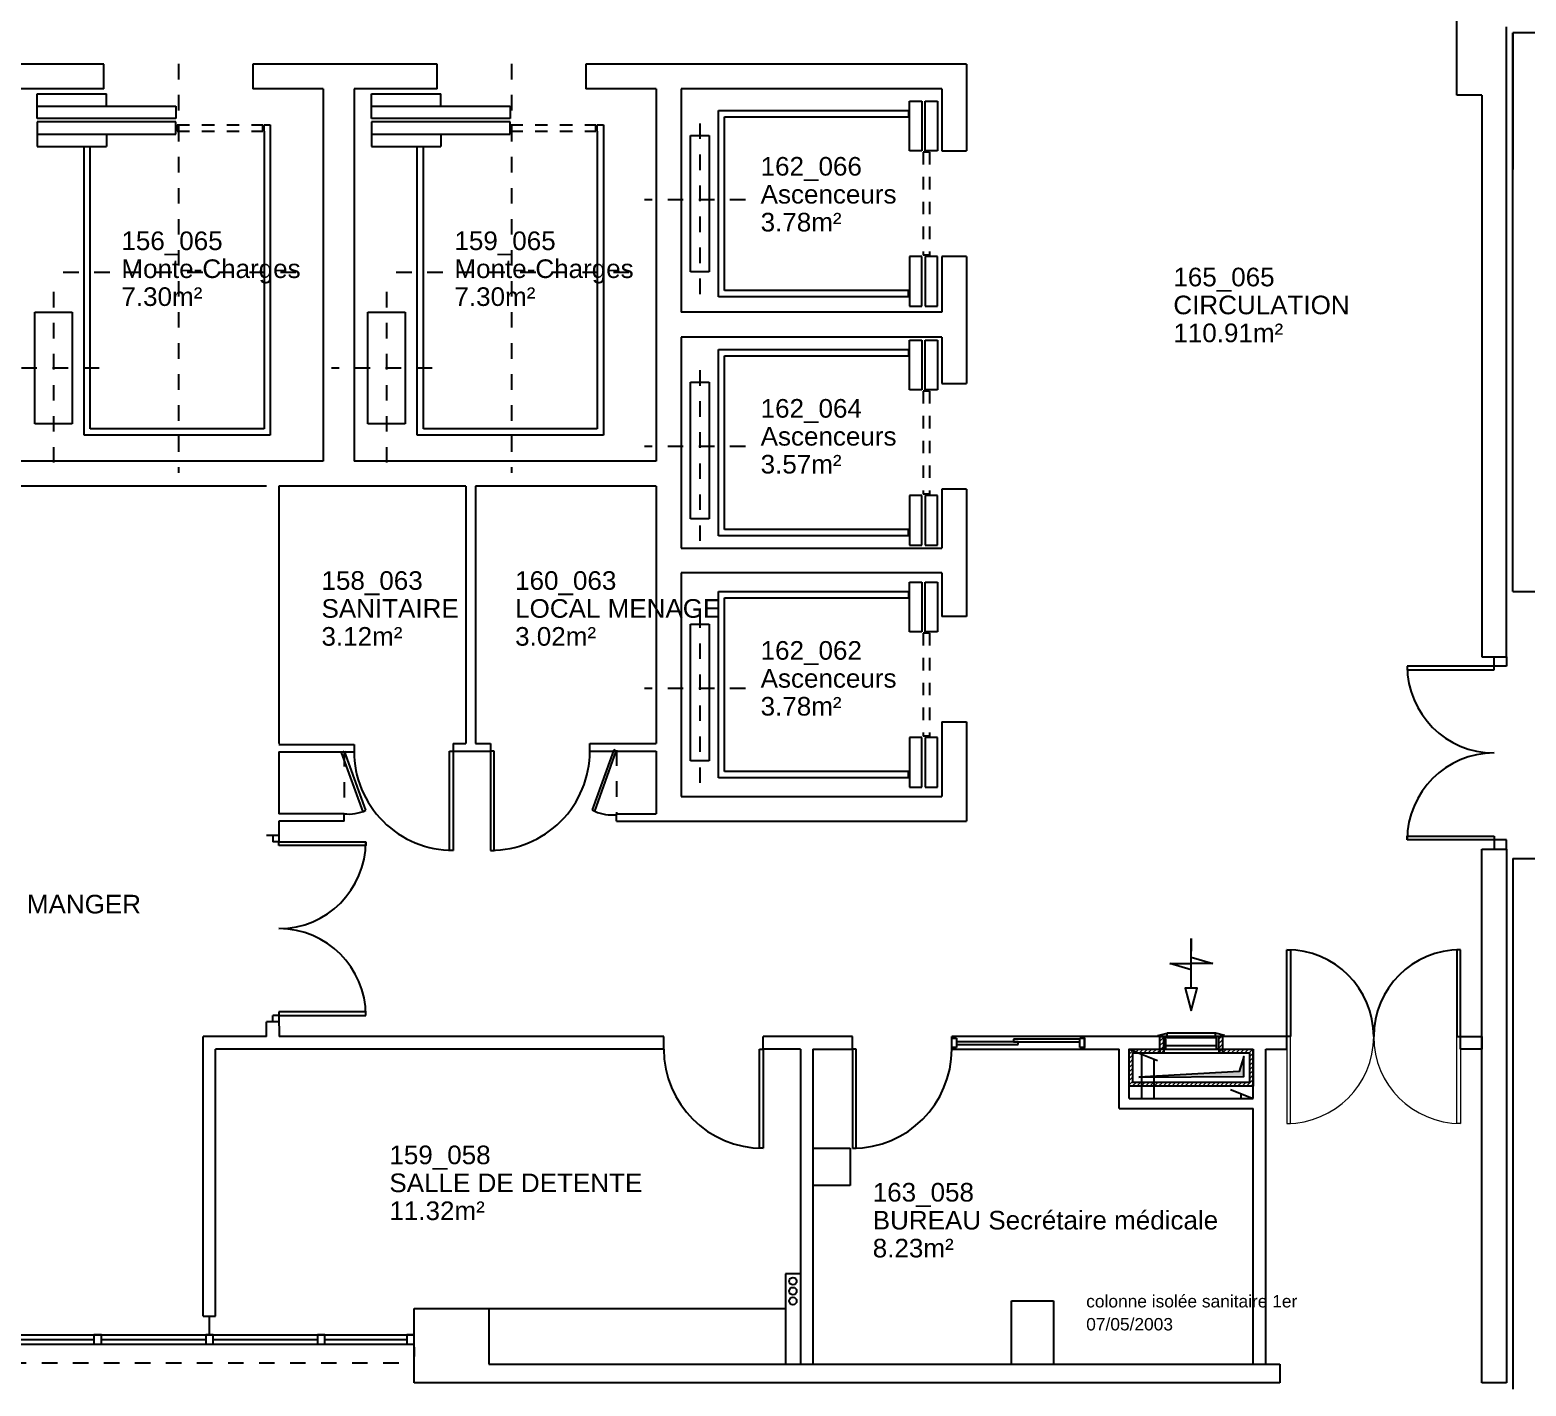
# Model space of a CAD drawing. Header units: millimetres. Extents: x -3.6 to 68.3, y -13.9 to 59.5.
# Drawn here: x 10.18 to 22.23, y -0.05 to 10.87 of the extents above; entities that cross this region are included whole.
import ezdxf

# ---------------------------------------------------------------- set-up
doc = ezdxf.new("R2010")
doc.units = ezdxf.units.MM
for name, pattern in [('CACHÉ', [0.25, 0.125, -0.125]), ('CONTINU', [0]), ('POINTILLÉS', [0.1, 0.05, -0.05])]:
    doc.linetypes.add(name, pattern=pattern)
for name, color, linetype in [('003 murs porteurs', 7, 'Continuous'), ('003 porte', 7, 'Continuous'), ('004 cloisons', 7, 'Continuous'), ('007 Fenêtre', 7, 'Continuous'), ('100 tx_rep_local', 7, 'Continuous'), ('A_Etiqu_Local', 7, 'Continuous'), ('A_MUR_CLOIS', 7, 'CONTINU'), ('A_MURS_CLOI', 7, 'Continuous'), ('BEG-EXT', 10, 'Continuous'), ('equipement sanitaire', 7, 'Continuous')]:
    doc.layers.add(name, color=color, linetype=linetype)
doc.layers.add('A_PORTE', color=7, linetype='CONTINU', lineweight=0)
doc.styles.add('Attribut', font='arial.ttf')
doc.styles.get("Standard").update_dxf_attribs({"font": 'arial.ttf'})

# ---------------------------------------------------------------- blocks, each defined once
blk = doc.blocks.new('A_Etiqu_Local')
at = {"style": 'Attribut', "flags": 1}
for tag, p in [('CODE_HOPITAL', (-0.446, 1.632)), ('CODE_SITE', (-0.446, 1.407)), ('CODE_BATIMENT', (-0.446, 1.182)), ('CODE_SECTEUR', (-0.446, 0.957)), ('CODE_ETAGE', (-0.446, 0.732)), ('NOM_NORMALISE', (-0.446, -0.843)), ('SECTEUR_ACTIVITE', (-0.446, -1.068)), ('SOUS_SECTEUR_ACTIVITE', (-0.446, -1.293)), ('VOLUME', (-0.446, -1.518)), ('SERVICE', (-0.446, -1.743)), ('CODE_UG', (-0.446, -1.968)), ('CODE_UA', (-0.446, -2.193)), ('CODE_POLE', (-0.446, -2.418)), ('OCCUPANT_EXTERNE', (-0.446, -2.643)), ('DISPONIBILITE', (-0.446, -2.868)), ('ACCES_HANDICAPES', (-0.446, -3.093)), ('NATURE_SOL', (-0.446, -3.318)), ('RISQUE_LABORATOIRE', (-0.446, -3.543)), ('AMIANTE', (-0.446, -3.768))]:
    blk.add_attdef(tag, p, '', height=0.15, dxfattribs=at)
at = {"layer": 'A_Etiqu_Local', "style": 'Attribut'}
for tag, p in [('CODE_PIECE', (-0.446, 0.282)), ('NOM_USAGE', (-0.446, 0.057)), ('SURFACE', (-0.446, -0.168))]:
    blk.add_attdef(tag, p, '', height=0.15, dxfattribs=at)
blk = doc.blocks.new('A$C0B3801A5')
for p, q in [((0, -0.181), (0, -0.581)), ((0, -0.331), (0.173, -0.381)), ((0, -0.431), (-0.173, -0.381)), ((-0.173, -0.381), (0, -0.381)), ((0.173, -0.381), (0, -0.381)), ((0, -0.581), (0, -0.481))]:
    blk.add_line(p, q)
blk.add_lwpolyline([(0, 0), (-0.049, -0.181), (0, -0.181), (0.049, -0.181), (0, 0)], close=True)

msp = doc.modelspace()

# ---------------------------------------------------------------- hatches: boundary and pattern name
at = {"layer": 'BEG-EXT', "lineweight": 9}
h = msp.add_hatch(dxfattribs=at)
h.set_pattern_fill('ANSI31', color=8, scale=0.2, style=0)
h.set_pattern_definition([(45, (-145.07485, -56.446555), (-0.0176776695, 0.0176776695), [])])
h.paths.add_polyline_path([(19.283, 2.665), (19.035, 2.665), (19.035, 2.365), (20.035, 2.365), (20.035, 2.665), (19.787, 2.665), (19.787, 2.635), (20.005, 2.635), (20.005, 2.395), (19.065, 2.395), (19.065, 2.635), (19.283, 2.635)])
h.paths.add_polyline_path([(19.313, 2.665), (19.283, 2.665), (19.283, 2.635), (19.313, 2.635)], flags=17)
h.paths.add_polyline_path([(19.313, 2.765), (19.283, 2.765), (19.283, 2.665), (19.313, 2.665)])
h.paths.add_polyline_path([(19.787, 2.665), (19.757, 2.665), (19.757, 2.635), (19.787, 2.635)], flags=17)
h.paths.add_polyline_path([(19.787, 2.765), (19.757, 2.765), (19.757, 2.665), (19.787, 2.665)])
at = {"layer": 'BEG-EXT', "ltscale": 0.01}
msp.add_hatch(color=8, dxfattribs=at).paths.add_polyline_path([(19.113, 2.439), (19.96, 2.444), (19.96, 2.604), (19.921, 2.483)])
msp.add_hatch(color=8, dxfattribs=at).paths.add_polyline_path([(19.113, 2.439), (19.96, 2.444), (19.96, 2.604), (19.921, 2.483)])

# ---------------------------------------------------------------- linework, layer by layer
at = {"layer": '003 murs porteurs', "color": 8, "linetype": 'Continuous'}
for p, q in [((21.675, 10.35), (21.675, 11.05)), ((22.075, 5.825), (22.075, 10.9)), ((10.775, 10.6), (9.292, 10.6)), ((10.775, 10.4), (10.775, 10.6)), ((13.459, 10.6), (11.975, 10.6)), ((11.975, 10.6), (11.975, 10.4)), ((13.459, 10.4), (13.459, 10.6)), ((17.725, 10.6), (14.659, 10.6)), ((14.659, 10.6), (14.659, 10.4)), ((17.725, 10.6), (17.725, 9.9)), ((10.775, 10.4), (10.108, 10.4)), ((12.542, 10.4), (11.975, 10.4)), ((12.542, 10.4), (12.542, 7.4)), ((12.792, 10.4), (12.792, 7.4)), ((13.459, 10.4), (12.792, 10.4)), ((15.225, 10.4), (14.659, 10.4)), ((15.225, 10.4), (15.225, 7.4)), ((17.525, 10.4), (15.425, 10.4)), ((15.425, 10.4), (15.425, 8.6)), ((17.525, 10.4), (17.525, 9.9)), ((10.238, 10.16), (10.238, 10.36)), ((10.238, 10.36), (10.797, 10.36)), ((10.238, 10.26), (11.355, 10.26)), ((10.797, 10.26), (10.797, 10.36)), ((11.355, 10.26), (11.355, 10.16)), ((12.932, 10.16), (12.932, 10.36)), ((12.932, 10.36), (13.49, 10.36)), ((12.932, 10.26), (14.049, 10.26)), ((13.49, 10.26), (13.49, 10.36)), ((14.049, 10.26), (14.049, 10.16)), ((17.266, 9.9), (17.266, 10.3)), ((17.266, 10.3), (17.366, 10.3)), ((17.366, 10.3), (17.366, 9.9)), ((17.391, 9.9), (17.391, 10.3)), ((17.391, 10.3), (17.491, 10.3)), ((17.491, 10.3), (17.491, 9.9)), ((21.875, 10.35), (21.675, 10.35)), ((21.875, 10.35), (21.875, 5.825)), ((11.355, 10.16), (10.238, 10.16)), ((11.355, 10.135), (10.238, 10.135)), ((10.238, 10.135), (10.238, 9.935)), ((11.355, 10.035), (11.355, 10.135)), ((14.049, 10.16), (12.932, 10.16)), ((14.049, 10.135), (12.932, 10.135)), ((12.932, 10.135), (12.932, 9.935)), ((14.049, 10.035), (14.049, 10.135)), ((15.726, 8.725), (15.726, 10.225)), ((15.726, 10.225), (17.256, 10.225)), ((15.776, 8.775), (15.776, 10.175)), ((15.776, 10.175), (17.256, 10.175)), ((17.256, 10.225), (17.256, 10.175)), ((10.238, 10.035), (11.355, 10.035)), ((10.797, 10.035), (10.797, 9.935)), ((11.365, 10.06), (11.365, 10.11)), ((12.065, 10.06), (12.065, 10.11)), ((12.065, 10.11), (12.115, 10.11)), ((12.065, 10.06), (12.065, 7.66)), ((12.115, 10.11), (12.115, 7.61)), ((12.932, 10.035), (14.049, 10.035)), ((13.49, 10.035), (13.49, 9.935)), ((14.049, 10.06), (14.049, 10.11)), ((14.749, 10.06), (14.749, 10.11)), ((14.749, 10.11), (14.799, 10.11)), ((14.749, 10.06), (14.749, 7.66)), ((14.799, 10.11), (14.799, 7.61)), ((15.5, 8.925), (15.5, 10.025)), ((15.5, 10.025), (15.65, 10.025)), ((15.65, 10.025), (15.65, 8.925)), ((10.238, 9.935), (10.797, 9.935)), ((10.615, 9.935), (10.665, 9.935)), ((10.615, 7.61), (10.615, 9.935)), ((10.665, 7.66), (10.665, 9.935)), ((12.932, 9.935), (13.49, 9.935)), ((13.299, 9.935), (13.349, 9.935)), ((13.299, 7.61), (13.299, 9.935)), ((13.349, 7.66), (13.349, 9.935)), ((17.366, 9.9), (17.266, 9.9)), ((17.426, 9.89), (17.376, 9.89)), ((17.491, 9.9), (17.391, 9.9)), ((17.525, 9.9), (17.725, 9.9)), ((17.266, 9.05), (17.266, 8.65)), ((17.366, 9.05), (17.266, 9.05)), ((17.366, 8.65), (17.366, 9.05)), ((17.426, 9.06), (17.376, 9.06)), ((17.391, 9.05), (17.391, 8.65)), ((17.491, 9.05), (17.391, 9.05)), ((17.491, 8.65), (17.491, 9.05)), ((17.525, 9.05), (17.525, 8.6)), ((17.725, 9.05), (17.525, 9.05)), ((17.725, 9.05), (17.725, 8.025)), ((15.65, 8.925), (15.5, 8.925)), ((17.256, 8.725), (15.726, 8.725)), ((17.256, 8.775), (15.776, 8.775)), ((17.256, 8.725), (17.256, 8.775)), ((10.219, 7.7), (10.219, 8.6)), ((10.219, 8.6), (10.519, 8.6)), ((10.519, 8.6), (10.519, 7.7)), ((12.902, 7.7), (12.902, 8.6)), ((12.902, 8.6), (13.202, 8.6)), ((13.202, 8.6), (13.202, 7.7)), ((17.525, 8.6), (15.425, 8.6)), ((17.266, 8.65), (17.366, 8.65)), ((17.391, 8.65), (17.491, 8.65)), ((15.425, 8.4), (15.425, 6.7)), ((17.525, 8.4), (15.425, 8.4)), ((17.266, 7.975), (17.266, 8.375)), ((17.266, 8.375), (17.366, 8.375)), ((17.366, 8.375), (17.366, 7.975)), ((17.391, 7.975), (17.391, 8.375)), ((17.391, 8.375), (17.491, 8.375)), ((17.491, 8.375), (17.491, 7.975)), ((17.525, 8.4), (17.525, 8.025)), ((15.726, 6.8), (15.726, 8.3)), ((15.726, 8.3), (17.256, 8.3)), ((15.776, 6.85), (15.776, 8.25)), ((15.776, 8.25), (17.256, 8.25)), ((17.256, 8.3), (17.256, 8.25)), ((15.5, 6.937), (15.5, 8.037)), ((15.5, 8.037), (15.65, 8.037)), ((15.65, 8.037), (15.65, 6.937)), ((17.366, 7.975), (17.266, 7.975)), ((17.426, 7.965), (17.376, 7.965)), ((17.491, 7.975), (17.391, 7.975)), ((17.525, 8.025), (17.725, 8.025)), ((10.519, 7.7), (10.219, 7.7)), ((12.115, 7.61), (10.615, 7.61)), ((12.065, 7.66), (10.665, 7.66)), ((13.202, 7.7), (12.902, 7.7)), ((14.799, 7.61), (13.299, 7.61)), ((14.749, 7.66), (13.349, 7.66)), ((12.542, 7.4), (10.108, 7.4)), ((15.225, 7.4), (12.792, 7.4)), ((12.086, 7.2), (9.725, 7.2)), ((13.69, 7.2), (12.185, 7.2)), ((15.225, 7.2), (13.77, 7.2)), ((15.225, 7.2), (15.225, 5.125)), ((17.266, 7.125), (17.266, 6.725)), ((17.366, 7.125), (17.266, 7.125)), ((17.366, 6.725), (17.366, 7.125)), ((17.426, 7.135), (17.376, 7.135)), ((17.391, 7.125), (17.391, 6.725)), ((17.491, 7.125), (17.391, 7.125)), ((17.491, 6.725), (17.491, 7.125)), ((17.525, 7.175), (17.525, 6.7)), ((17.725, 7.175), (17.525, 7.175)), ((17.725, 7.175), (17.725, 6.15)), ((15.65, 6.937), (15.5, 6.937)), ((17.256, 6.8), (15.726, 6.8)), ((17.256, 6.85), (15.776, 6.85)), ((17.256, 6.8), (17.256, 6.85)), ((15.425, 6.7), (17.525, 6.7)), ((17.266, 6.725), (17.366, 6.725)), ((17.391, 6.725), (17.491, 6.725)), ((15.425, 6.5), (15.425, 4.7)), ((17.525, 6.5), (15.425, 6.5)), ((17.266, 6.025), (17.266, 6.425)), ((17.266, 6.425), (17.366, 6.425)), ((17.366, 6.425), (17.366, 6.025)), ((17.391, 6.025), (17.391, 6.425)), ((17.391, 6.425), (17.491, 6.425)), ((17.491, 6.425), (17.491, 6.025)), ((17.525, 6.5), (17.525, 6.15)), ((15.726, 4.85), (15.726, 6.35)), ((15.726, 6.35), (17.256, 6.35)), ((15.776, 4.9), (15.776, 6.3)), ((15.776, 6.3), (17.256, 6.3)), ((17.256, 6.35), (17.256, 6.3)), ((17.725, 6.15), (17.525, 6.15)), ((15.5, 4.987), (15.5, 6.087)), ((15.5, 6.087), (15.65, 6.087)), ((15.65, 6.087), (15.65, 4.987)), ((17.366, 6.025), (17.266, 6.025)), ((17.426, 6.015), (17.376, 6.015)), ((17.491, 6.025), (17.391, 6.025)), ((21.875, 5.825), (22.075, 5.825)), ((17.426, 5.185), (17.376, 5.185)), ((17.525, 5.3), (17.525, 4.7)), ((17.525, 5.3), (17.725, 5.3)), ((17.725, 5.3), (17.725, 4.5)), ((15.225, 5.065), (15.225, 4.56)), ((17.266, 5.175), (17.266, 4.775)), ((17.366, 5.175), (17.266, 5.175)), ((17.366, 4.775), (17.366, 5.175)), ((17.391, 5.175), (17.391, 4.775)), ((17.491, 5.175), (17.391, 5.175)), ((17.491, 4.775), (17.491, 5.175)), ((15.65, 4.987), (15.5, 4.987)), ((17.256, 4.85), (15.726, 4.85)), ((17.256, 4.9), (15.776, 4.9)), ((17.256, 4.85), (17.256, 4.9)), ((17.266, 4.775), (17.366, 4.775)), ((17.391, 4.775), (17.491, 4.775)), ((15.425, 4.7), (17.525, 4.7)), ((14.905, 4.5), (14.905, 4.56)), ((14.905, 4.56), (15.225, 4.56)), ((14.905, 4.5), (17.725, 4.5)), ((21.875, -0.025), (21.875, 4.275)), ((21.875, 4.275), (22.075, 4.275)), ((22.075, 4.275), (22.075, -0.025)), ((13.275, -0.025), (13.275, 0.575)), ((13.275, 0.575), (13.875, 0.575)), ((13.875, 0.575), (13.875, 0.125)), ((13.275, 0.262), (13.275, 0.187)), ((13.275, 0.262), (13.275, 0.187)), ((13.875, 0.125), (18.086, 0.125)), ((18.086, 0.125), (20.25, 0.125)), ((20.25, 0.125), (20.25, -0.025)), ((20.25, -0.025), (13.275, -0.025)), ((22.075, -0.025), (21.875, -0.025))]:
    msp.add_line(p, q, dxfattribs=at)
at = {"layer": '003 murs porteurs', "color": 8, "linetype": 'CACHÉ'}
for p, q in [((11.376, 10.601), (11.376, 7.306)), ((14.059, 10.601), (14.059, 7.306)), ((15.575, 10.121), (15.575, 8.74)), ((15.943, 9.506), (15.131, 9.506)), ((12.322, 8.92), (10.354, 8.92)), ((15.005, 8.92), (13.037, 8.92)), ((10.369, 8.764), (10.369, 7.384)), ((13.052, 8.764), (13.052, 7.384)), ((10.736, 8.15), (9.924, 8.15)), ((13.42, 8.15), (12.608, 8.15)), ((15.575, 8.133), (15.575, 6.752)), ((15.943, 7.518), (15.131, 7.518)), ((15.575, 6.183), (15.575, 4.802)), ((15.943, 5.568), (15.131, 5.568)), ((6.275, 0.137), (13.275, 0.137))]:
    msp.add_line(p, q, dxfattribs=at)
at = {"layer": '003 murs porteurs', "color": 8, "linetype": 'POINTILLÉS'}
for p, q in [((11.365, 10.11), (12.055, 10.11)), ((11.365, 10.06), (12.055, 10.06)), ((12.055, 10.06), (12.055, 10.11)), ((14.049, 10.11), (14.739, 10.11)), ((14.049, 10.06), (14.739, 10.06)), ((14.739, 10.06), (14.739, 10.11)), ((17.376, 9.89), (17.376, 9.06)), ((17.426, 9.89), (17.426, 9.06)), ((17.376, 7.965), (17.376, 7.135)), ((17.426, 7.965), (17.426, 7.135)), ((17.376, 6.015), (17.376, 5.185)), ((17.426, 6.015), (17.426, 5.185))]:
    msp.add_line(p, q, dxfattribs=at)
at = {"layer": '003 porte', "color": 8, "linetype": 'Continuous'}
for p, q in [((21.975, 5.75), (21.275, 5.75)), ((21.275, 5.75), (21.275, 5.72)), ((21.275, 5.72), (21.975, 5.72)), ((21.975, 5.72), (21.975, 5.75)), ((12.69, 5.054), (12.71, 5.065)), ((12.71, 5.065), (12.883, 4.588)), ((13.56, 4.265), (13.56, 5.065)), ((13.56, 5.065), (13.59, 5.065)), ((13.59, 5.065), (13.59, 4.265)), ((13.89, 5.065), (13.89, 4.265)), ((13.92, 5.065), (13.89, 5.065)), ((13.92, 4.265), (13.92, 5.065)), ((14.883, 5.076), (14.71, 4.592)), ((14.73, 4.58), (14.903, 5.065)), ((14.903, 5.065), (14.883, 5.076)), ((12.863, 4.576), (12.69, 5.054)), ((12.883, 4.588), (12.863, 4.576)), ((14.71, 4.592), (14.73, 4.58)), ((21.275, 4.35), (21.275, 4.38)), ((21.275, 4.38), (21.975, 4.38)), ((21.975, 4.35), (21.275, 4.35)), ((21.975, 4.38), (21.975, 4.35)), ((12.185, 4.335), (12.885, 4.335)), ((12.185, 4.305), (12.185, 4.335)), ((12.885, 4.305), (12.185, 4.305)), ((12.885, 4.335), (12.885, 4.305)), ((13.59, 4.265), (13.56, 4.265)), ((13.89, 4.265), (13.92, 4.265)), ((20.305, 2.765), (20.305, 3.465)), ((20.305, 3.465), (20.335, 3.465)), ((20.335, 3.465), (20.335, 2.765)), ((21.705, 3.465), (21.675, 3.465)), ((21.675, 3.465), (21.675, 2.765)), ((21.705, 2.765), (21.705, 3.465)), ((12.885, 2.965), (12.185, 2.965)), ((12.185, 2.965), (12.185, 2.935)), ((12.185, 2.935), (12.885, 2.935)), ((12.885, 2.935), (12.885, 2.965)), ((16.056, 1.865), (16.056, 2.665)), ((16.056, 2.665), (16.086, 2.665)), ((16.086, 2.665), (16.086, 1.865)), ((16.806, 2.665), (16.806, 1.865)), ((16.836, 2.665), (16.806, 2.665)), ((16.836, 1.865), (16.836, 2.665)), ((20.335, 2.765), (20.305, 2.765)), ((21.675, 2.765), (21.705, 2.765)), ((16.086, 1.865), (16.056, 1.865)), ((16.806, 1.865), (16.836, 1.865))]:
    msp.add_line(p, q, dxfattribs=at)
at = {"layer": '003 porte', "color": 8, "linetype": 'CACHÉ'}
msp.add_line((14.905, 5.072), (14.905, 4.56), dxfattribs=at)
at = {"layer": '003 porte', "color": 8, "linetype": 'Continuous'}
for centre, radius, start, end in [((21.975, 5.75), 0.7, 180, 270), ((13.59, 5.065), 0.8, 179.9999, 270.0001), ((13.89, 5.065), 0.8, 269.9999, 360), ((21.975, 4.35), 0.7, 90, 180), ((12.746, 4.9), 0.342, 264.1105, 294.1631), ((14.87, 4.892), 0.342, 245.8369, 275.8895), ((12.185, 4.335), 0.7, 270, 0), ((12.185, 2.935), 0.7, 0, 90), ((20.305, 2.765), 0.7, 0, 90), ((21.705, 2.765), 0.7, 90, 180), ((16.086, 2.665), 0.8, 180, 270), ((16.806, 2.665), 0.8, 270, 360)]:
    msp.add_arc(centre, radius, start, end, dxfattribs=at)
at = {"layer": '004 cloisons', "color": 8, "linetype": 'Continuous'}
for p, q in [((22.325, 10.85), (22.125, 10.85)), ((22.125, 9.75), (22.125, 10.85)), ((22.125, 6.35), (22.125, 10.85)), ((22.125, 10.85), (22.125, 9.75)), ((12.185, 7.2), (12.185, 5.125)), ((13.69, 7.2), (13.69, 5.125)), ((13.77, 7.2), (13.77, 5.125)), ((22.125, 6.35), (22.325, 6.35)), ((21.975, 5.75), (21.975, 5.825)), ((21.975, 5.825), (22.075, 5.825)), ((22.075, 5.825), (22.075, 5.75)), ((22.075, 5.75), (21.975, 5.75)), ((12.185, 5.118), (12.79, 5.118)), ((12.79, 5.118), (12.79, 5.058)), ((13.59, 5.125), (13.69, 5.125)), ((13.59, 5.125), (13.59, 5.065)), ((13.59, 5.065), (13.89, 5.065)), ((13.77, 5.125), (13.89, 5.125)), ((13.89, 5.125), (13.89, 5.065)), ((14.69, 5.065), (14.69, 5.125)), ((14.69, 5.125), (15.225, 5.125)), ((14.69, 5.065), (15.225, 5.065)), ((12.185, 5.058), (12.79, 5.058)), ((12.185, 5.058), (12.185, 4.56)), ((12.71, 4.56), (12.185, 4.56)), ((12.71, 4.5), (12.185, 4.5)), ((12.185, 4.5), (12.185, 4.335)), ((12.71, 4.5), (12.71, 4.56)), ((12.185, 4.385), (12.085, 4.385)), ((12.135, 4.385), (12.135, 4.335)), ((21.975, 4.35), (21.975, 4.275)), ((22.075, 4.35), (21.975, 4.35)), ((22.075, 4.275), (22.075, 4.35)), ((12.185, 4.335), (12.135, 4.335)), ((21.975, 4.275), (22.075, 4.275)), ((22.125, 4.2), (22.325, 4.2)), ((22.125, 4.2), (22.125, -0.075)), ((12.185, 2.935), (12.135, 2.935)), ((12.135, 2.885), (12.135, 2.935)), ((12.185, 2.935), (12.186, 2.765)), ((12.185, 2.885), (12.086, 2.885)), ((12.086, 2.765), (12.086, 2.885)), ((11.575, 0.512), (11.575, 2.765)), ((12.086, 2.765), (11.575, 2.765)), ((15.286, 2.665), (11.675, 2.665)), ((11.675, 0.512), (11.675, 2.665)), ((15.286, 2.765), (12.186, 2.765)), ((15.286, 2.665), (15.286, 2.765)), ((16.486, 2.765), (16.086, 2.765)), ((16.086, 2.665), (16.086, 2.765)), ((16.386, 2.665), (16.086, 2.665)), ((16.386, 2.665), (16.386, 0.125)), ((16.806, 2.765), (16.486, 2.765)), ((16.486, 2.665), (16.486, 1.565)), ((16.486, 2.665), (16.806, 2.665)), ((16.806, 2.665), (16.806, 2.765)), ((17.606, 2.665), (17.606, 2.765)), ((20.305, 2.765), (17.606, 2.765)), ((17.606, 2.665), (18.955, 2.665)), ((18.955, 2.185), (18.955, 2.665)), ((19.035, 2.665), (19.264, 2.573)), ((19.035, 2.265), (19.035, 2.665)), ((19.035, 2.665), (19.264, 2.665)), ((19.852, 2.665), (20.035, 2.665)), ((20.035, 2.265), (20.035, 2.665)), ((20.135, 0.125), (20.135, 2.665)), ((20.135, 2.665), (20.305, 2.665)), ((20.305, 2.665), (20.305, 2.765)), ((21.705, 2.765), (21.875, 2.765)), ((21.705, 2.665), (21.705, 2.765)), ((21.875, 2.665), (21.705, 2.665)), ((21.875, 2.765), (21.875, 2.665)), ((19.135, 2.625), (19.135, 2.265)), ((19.235, 2.585), (19.235, 2.265)), ((19.852, 2.338), (20.035, 2.265)), ((19.935, 2.305), (19.935, 2.265)), ((18.955, 2.185), (20.035, 2.185)), ((19.035, 2.265), (20.035, 2.265)), ((20.035, 0.125), (20.035, 2.185)), ((16.486, 1.865), (16.786, 1.865)), ((16.786, 1.865), (16.786, 1.565)), ((16.486, 1.565), (16.486, 1.324)), ((16.786, 1.565), (16.486, 1.565)), ((16.486, 1.324), (16.486, 0.125)), ((18.086, 0.125), (18.086, 0.635)), ((18.086, 0.635), (18.426, 0.635)), ((18.426, 0.635), (18.426, 0.125)), ((11.575, 0.512), (11.675, 0.512)), ((11.625, 0.362), (11.625, 0.512))]:
    msp.add_line(p, q, dxfattribs=at)
at = {"layer": '004 cloisons', "color": 8, "linetype": 'CACHÉ'}
msp.add_line((12.71, 5.065), (12.71, 4.56), dxfattribs=at)
at = {"layer": '007 Fenêtre', "color": 8, "linetype": 'Continuous'}
for p, q in [((17.606, 2.753), (17.644, 2.753)), ((17.606, 2.677), (17.606, 2.753)), ((17.644, 2.677), (17.606, 2.677)), ((17.644, 2.753), (17.644, 2.677)), ((18.141, 2.722), (17.644, 2.722)), ((17.644, 2.722), (17.644, 2.7)), ((17.644, 2.7), (18.141, 2.7)), ((18.638, 2.745), (18.103, 2.745)), ((18.103, 2.745), (18.103, 2.722)), ((18.103, 2.722), (18.638, 2.722)), ((18.141, 2.7), (18.141, 2.722)), ((18.638, 2.753), (18.676, 2.753)), ((18.638, 2.677), (18.638, 2.753)), ((18.638, 2.722), (18.638, 2.745)), ((18.676, 2.677), (18.638, 2.677)), ((18.676, 2.665), (18.676, 2.765)), ((18.676, 2.753), (18.676, 2.677)), ((6.275, 0.362), (13.275, 0.362)), ((10.755, 0.362), (10.695, 0.362)), ((10.695, 0.362), (10.695, 0.287)), ((10.755, 0.287), (10.755, 0.362)), ((11.655, 0.362), (11.595, 0.362)), ((11.595, 0.362), (11.595, 0.287)), ((11.655, 0.287), (11.655, 0.362)), ((12.555, 0.362), (12.495, 0.362)), ((12.495, 0.362), (12.495, 0.287)), ((12.555, 0.287), (12.555, 0.362)), ((13.275, 0.362), (13.215, 0.362)), ((13.215, 0.362), (13.215, 0.287)), ((13.275, 0.287), (13.275, 0.362)), ((6.275, 0.287), (13.275, 0.287)), ((9.855, 0.325), (10.695, 0.325)), ((10.695, 0.287), (10.755, 0.287)), ((10.755, 0.325), (11.595, 0.325)), ((11.595, 0.287), (11.655, 0.287)), ((11.655, 0.325), (12.495, 0.325)), ((12.495, 0.287), (12.555, 0.287)), ((12.555, 0.325), (13.215, 0.325)), ((12.555, 0.325), (13.215, 0.325)), ((13.215, 0.287), (13.275, 0.287))]:
    msp.add_line(p, q, dxfattribs=at)
at = {"layer": 'A_MUR_CLOIS', "color": 8, "linetype": 'Continuous'}
msp.add_line((19.035, 2.665), (20.035, 2.665), dxfattribs=at)
at = {"layer": 'A_MURS_CLOI', "color": 8, "linetype": 'Continuous'}
for p, q in [((19.235, 2.585), (19.235, 2.265)), ((19.935, 2.305), (19.935, 2.265))]:
    msp.add_line(p, q, dxfattribs=at)
at = {"layer": 'A_PORTE', "color": 8, "linetype": 'Continuous'}
for p, q in [((20.305, 2.765), (20.305, 2.065)), ((20.335, 2.765), (20.305, 2.765)), ((20.335, 2.065), (20.335, 2.765)), ((21.675, 2.065), (21.675, 2.765)), ((21.675, 2.765), (21.705, 2.765)), ((21.705, 2.765), (21.705, 2.065)), ((20.305, 2.065), (20.335, 2.065)), ((21.705, 2.065), (21.675, 2.065))]:
    msp.add_line(p, q, dxfattribs=at)
for centre, start, end in [((20.305, 2.765), 270, 360), ((21.705, 2.765), 180, 270)]:
    msp.add_arc(centre, 0.7, start, end, dxfattribs=at)
at = {"layer": 'BEG-EXT', "color": 8}
for p, q in [((19.267, 2.774), (19.34, 2.792)), ((19.267, 2.765), (19.267, 2.774)), ((19.73, 2.792), (19.34, 2.792)), ((19.34, 2.765), (19.34, 2.792)), ((19.803, 2.774), (19.73, 2.792)), ((19.73, 2.765), (19.73, 2.792)), ((19.803, 2.765), (19.803, 2.774)), ((19.283, 2.665), (19.283, 2.765)), ((19.283, 2.765), (19.313, 2.765)), ((19.313, 2.665), (19.283, 2.665)), ((19.283, 2.665), (19.283, 2.635)), ((19.757, 2.765), (19.313, 2.765)), ((19.313, 2.666), (19.313, 2.765)), ((19.313, 2.765), (19.331, 2.765)), ((19.313, 2.765), (19.313, 2.665)), ((19.331, 2.666), (19.313, 2.666)), ((19.313, 2.665), (19.313, 2.635)), ((19.331, 2.666), (19.331, 2.765)), ((19.331, 2.765), (19.34, 2.765)), ((19.331, 2.692), (19.739, 2.692)), ((19.34, 2.765), (19.34, 2.756)), ((19.73, 2.756), (19.34, 2.756)), ((19.739, 2.765), (19.73, 2.765)), ((19.73, 2.765), (19.73, 2.756)), ((19.739, 2.666), (19.739, 2.765)), ((19.757, 2.765), (19.739, 2.765)), ((19.739, 2.666), (19.757, 2.666)), ((19.757, 2.666), (19.757, 2.765)), ((19.757, 2.665), (19.757, 2.765)), ((19.757, 2.765), (19.787, 2.765)), ((19.757, 2.665), (19.757, 2.635)), ((19.787, 2.765), (19.787, 2.665)), ((19.787, 2.665), (19.787, 2.635))]:
    msp.add_line(p, q, dxfattribs=at)
for points in [[(20.035, 2.665), (20.035, 2.365), (19.035, 2.365), (19.035, 2.665)], [(20.005, 2.635), (20.005, 2.395), (19.065, 2.395), (19.065, 2.635)]]:
    msp.add_lwpolyline(points, close=True, dxfattribs=at)
at = {"layer": 'BEG-EXT', "color": 8, "ltscale": 0.01}
msp.add_lwpolyline([(19.113, 2.439), (19.96, 2.444), (19.96, 2.604), (19.921, 2.483), (19.113, 2.439)], dxfattribs=at)
msp.add_lwpolyline([(19.113, 2.439), (19.96, 2.444), (19.96, 2.604), (19.921, 2.483), (19.113, 2.439)], dxfattribs=at)
at = {"layer": 'equipement sanitaire', "color": 8, "linetype": 'Continuous'}
for p, q in [((16.386, 0.855), (16.266, 0.855)), ((16.266, 0.855), (16.266, 0.125)), ((13.875, 0.575), (16.266, 0.575))]:
    msp.add_line(p, q, dxfattribs=at)
for centre in [(16.326, 0.795), (16.326, 0.715), (16.326, 0.635)]:
    msp.add_circle(centre, 0.03, dxfattribs=at)

# ---------------------------------------------------------------- block references
at = {"layer": 'A_Etiqu_Local', "color": 8}
ref = msp.add_blockref('A_Etiqu_Local', (16.512, 9.419), dxfattribs=at)
ref.add_attrib('CODE_PIECE', '162_066', (16.066, 9.701), dxfattribs={"height": 0.15, "style": 'Attribut'})
ref.add_attrib('NOM_USAGE', 'Ascenceurs', (16.066, 9.476), dxfattribs={"height": 0.15, "style": 'Attribut'})
ref.add_attrib('SURFACE', '3.78m²', (16.066, 9.251), dxfattribs={"height": 0.15, "style": 'Attribut'})
ref = msp.add_blockref('A_Etiqu_Local', (11.362, 8.819), dxfattribs=at)
ref.add_attrib('CODE_PIECE', '156_065', (10.916, 9.101), dxfattribs={"height": 0.15, "style": 'Attribut'})
ref.add_attrib('NOM_USAGE', 'Monte-Charges', (10.916, 8.876), dxfattribs={"height": 0.15, "style": 'Attribut'})
ref.add_attrib('SURFACE', '7.30m²', (10.916, 8.651), dxfattribs={"height": 0.15, "style": 'Attribut'})
ref = msp.add_blockref('A_Etiqu_Local', (14.046, 8.819), dxfattribs=at)
ref.add_attrib('CODE_PIECE', '159_065', (13.599, 9.101), dxfattribs={"height": 0.15, "style": 'Attribut'})
ref.add_attrib('NOM_USAGE', 'Monte-Charges', (13.599, 8.876), dxfattribs={"height": 0.15, "style": 'Attribut'})
ref.add_attrib('SURFACE', '7.30m²', (13.599, 8.651), dxfattribs={"height": 0.15, "style": 'Attribut'})
ref = msp.add_blockref('A_Etiqu_Local', (19.837, 8.527), dxfattribs=at)
ref.add_attrib('CODE_PIECE', '165_065', (19.391, 8.809), dxfattribs={"height": 0.15, "style": 'Attribut'})
ref.add_attrib('NOM_USAGE', 'CIRCULATION', (19.391, 8.584), dxfattribs={"height": 0.15, "style": 'Attribut'})
ref.add_attrib('SURFACE', '110.91m²', (19.391, 8.359), dxfattribs={"height": 0.15, "style": 'Attribut'})
ref = msp.add_blockref('A_Etiqu_Local', (16.512, 7.469), dxfattribs=at)
ref.add_attrib('CODE_PIECE', '162_064', (16.066, 7.751), dxfattribs={"height": 0.15, "style": 'Attribut'})
ref.add_attrib('NOM_USAGE', 'Ascenceurs', (16.066, 7.526), dxfattribs={"height": 0.15, "style": 'Attribut'})
ref.add_attrib('SURFACE', '3.57m²', (16.066, 7.301), dxfattribs={"height": 0.15, "style": 'Attribut'})
ref = msp.add_blockref('A_Etiqu_Local', (12.975, 6.082), dxfattribs=at)
ref.add_attrib('CODE_PIECE', '158_063', (12.528, 6.364), dxfattribs={"height": 0.15, "style": 'Attribut'})
ref.add_attrib('NOM_USAGE', 'SANITAIRE', (12.528, 6.139), dxfattribs={"height": 0.15, "style": 'Attribut'})
ref.add_attrib('SURFACE', '3.12m²', (12.528, 5.914), dxfattribs={"height": 0.15, "style": 'Attribut'})
ref = msp.add_blockref('A_Etiqu_Local', (14.535, 6.082), dxfattribs=at)
ref.add_attrib('CODE_PIECE', '160_063', (14.088, 6.364), dxfattribs={"height": 0.15, "style": 'Attribut'})
ref.add_attrib('NOM_USAGE', 'LOCAL MENAGE', (14.088, 6.139), dxfattribs={"height": 0.15, "style": 'Attribut'})
ref.add_attrib('SURFACE', '3.02m²', (14.088, 5.914), dxfattribs={"height": 0.15, "style": 'Attribut'})
ref = msp.add_blockref('A_Etiqu_Local', (16.512, 5.519), dxfattribs=at)
ref.add_attrib('CODE_PIECE', '162_062', (16.066, 5.801), dxfattribs={"height": 0.15, "style": 'Attribut'})
ref.add_attrib('NOM_USAGE', 'Ascenceurs', (16.066, 5.576), dxfattribs={"height": 0.15, "style": 'Attribut'})
ref.add_attrib('SURFACE', '3.78m²', (16.066, 5.351), dxfattribs={"height": 0.15, "style": 'Attribut'})
ref = msp.add_blockref('A_Etiqu_Local', (9.692, 3.7), dxfattribs=at)
ref.add_attrib('CODE_PIECE', '155_060', (9.246, 3.982), dxfattribs={"height": 0.15, "style": 'Attribut'})
ref.add_attrib('NOM_USAGE', 'SALLE A MANGER', (9.246, 3.757), dxfattribs={"height": 0.15, "style": 'Attribut'})
ref.add_attrib('SURFACE', '25.80m²', (9.246, 3.532), dxfattribs={"height": 0.15, "style": 'Attribut'})
ref = msp.add_blockref('A_Etiqu_Local', (13.521, 1.455), dxfattribs=at)
ref.add_attrib('CODE_PIECE', '159_058', (13.075, 1.737), dxfattribs={"height": 0.15, "style": 'Attribut'})
ref.add_attrib('NOM_USAGE', 'SALLE DE DETENTE', (13.075, 1.512), dxfattribs={"height": 0.15, "style": 'Attribut'})
ref.add_attrib('SURFACE', '11.32m²', (13.075, 1.287), dxfattribs={"height": 0.15, "style": 'Attribut'})
ref = msp.add_blockref('A_Etiqu_Local', (17.416, 1.154), dxfattribs=at)
ref.add_attrib('CODE_PIECE', '163_058', (16.969, 1.436), dxfattribs={"height": 0.15, "style": 'Attribut'})
ref.add_attrib('NOM_USAGE', 'BUREAU Secrétaire médicale', (16.969, 1.211), dxfattribs={"height": 0.15, "style": 'Attribut'})
ref.add_attrib('SURFACE', '8.23m²', (16.969, 0.986), dxfattribs={"height": 0.15, "style": 'Attribut'})
at = {"layer": 'BEG-EXT', "rotation": 180}
msp.add_blockref('A$C0B3801A5', (19.535, 2.973), dxfattribs=at)

# ---------------------------------------------------------------- texts
at = {"layer": '100 tx_rep_local', "color": 8}
for s, p in [('colonne isolée sanitaire 1er', (18.689, 0.583)), ('07/05/2003', (18.689, 0.398))]:
    msp.add_text(s, height=0.1, dxfattribs=at).set_placement(p)

doc.saveas('drawing.dxf')
